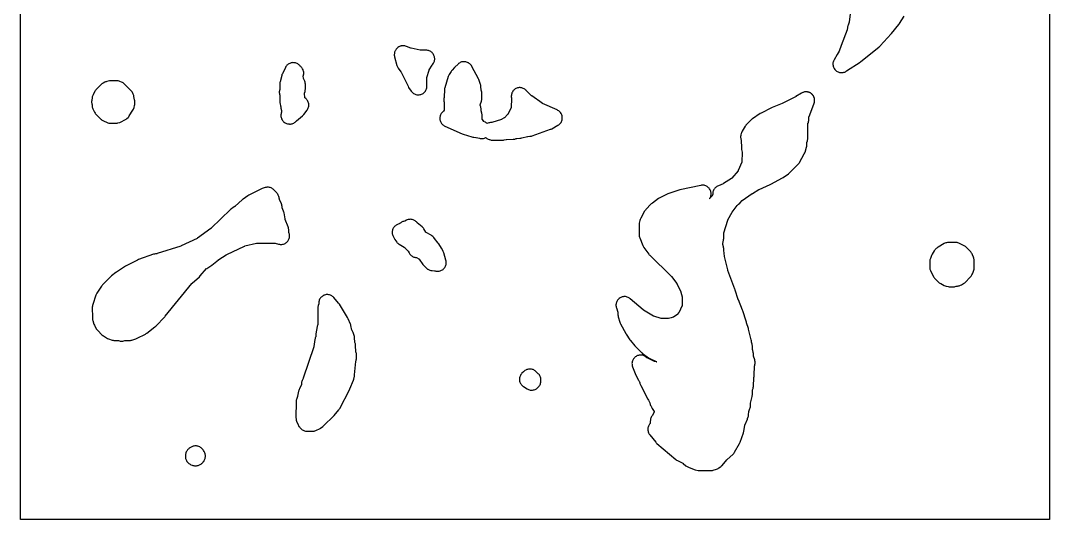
# Model space of a CAD drawing. Header units: millimetres. Extents: x 0 to 300, y 0 to 300.
# Drawn here: x 0 to 300, y 0 to 145.3 of the extents above; entities that cross this region are included whole.
import ezdxf

# ---------------------------------------------------------------- set-up
doc = ezdxf.new("R2010")
doc.units = ezdxf.units.MM
doc.layers.add('CUT', color=7, linetype='CONTINUOUS')

msp = doc.modelspace()

# ---------------------------------------------------------------- linework, layer by layer
at = {"layer": 'CUT'}
for points in [[(299.9605, 299.9971), (299.9634, 299.9386), (299.9634, 0.0614), (299.9605, 0.0029), (299.902, 0), (0.0614, 0), (0.0029, 0.0029), (0, 0.0614), (0, 299.9386), (0.0029, 299.9971), (0.0614, 300), (299.902, 300)], [(108.9709, 135.6443), (108.9574, 135.4118), (108.9656, 135.179), (108.9954, 134.948), (109.0465, 134.7208), (109.7377, 132.2046), (109.8052, 131.9955), (109.8907, 131.7931), (109.9937, 131.599), (110.1134, 131.4147), (110.8876, 130.3297), (110.8906, 130.3253), (110.9313, 130.258), (110.9399, 130.2416), (112.9652, 126.1513), (113.1487, 125.8397), (113.9058, 124.7436), (114.0539, 124.5501), (114.2201, 124.372), (114.4029, 124.2108), (114.6005, 124.0683), (114.811, 123.9456), (115.0325, 123.844), (115.2628, 123.7645), (115.4998, 123.7078), (115.7411, 123.6744), (115.9846, 123.6646), (116.2279, 123.6786), (116.4686, 123.7162), (116.7045, 123.7771), (116.9334, 123.8606), (117.1531, 123.9661), (117.3614, 124.0924), (117.5565, 124.2384), (117.7364, 124.4027), (117.8995, 124.5837), (118.0442, 124.7798), (118.1691, 124.989), (118.2731, 125.2093), (118.3551, 125.4388), (118.4144, 125.6751), (118.4504, 125.9161), (118.4628, 126.1594), (118.4678, 128.6333), (118.4683, 128.6519), (118.4719, 128.69), (118.4791, 128.7277), (118.4839, 128.7456), (119.1053, 130.886), (119.1106, 130.903), (119.1242, 130.9376), (119.1408, 130.971), (119.1497, 130.986), (119.9949, 132.3538), (120.0069, 132.372), (120.0625, 132.4432), (120.0759, 132.4578), (120.2314, 132.6434), (120.3682, 132.8432), (120.4851, 133.0554), (120.5808, 133.2778), (120.6546, 133.5084), (120.7057, 133.7452), (120.7337, 133.9857), (120.7383, 134.2278), (120.7194, 134.4692), (120.6773, 134.7077), (120.6122, 134.941), (120.525, 135.1669), (120.4162, 135.3833), (120.2871, 135.5881), (120.1387, 135.7795), (119.9725, 135.9556), (119.7901, 136.1149), (119.5931, 136.2557), (119.3833, 136.3768), (119.1629, 136.4771), (118.9338, 136.5555), (118.6982, 136.6115), (118.4583, 136.6443), (118.2163, 136.6538), (116.6518, 136.6394), (116.6289, 136.6398), (116.5345, 136.6499), (116.512, 136.6543), (113.8802, 137.2478), (113.8752, 137.249), (113.8025, 137.2712), (113.7856, 137.2774), (112.4821, 137.7927), (112.238, 137.875), (111.9867, 137.9317), (111.7309, 137.9622), (111.4733, 137.9662), (111.2167, 137.9438), (110.9638, 137.895), (110.8929, 137.8775), (110.6663, 137.81), (110.4471, 137.7215), (110.2373, 137.6127), (110.0387, 137.4845), (109.853, 137.3381), (109.6821, 137.1749), (109.5273, 136.9962), (109.3901, 136.8037), (109.2716, 136.5991), (109.2368, 136.5318), (109.1395, 136.3202), (109.0624, 136.1005), (109.006, 135.8745)], [(75.4571, 124.0481), (75.5074, 123.7868), (75.5415, 123.6491), (75.5472, 123.6067), (75.5483, 123.5851), (75.5942, 121.6053), (75.6133, 121.3492), (75.6586, 121.0964), (75.828, 120.3688), (75.8383, 120.313), (75.8383, 120.2777), (75.8531, 120.0091), (75.8966, 119.7437), (76.0473, 119.0578), (76.0483, 119.0526), (76.0552, 119.0023), (76.0564, 118.9762), (76.0561, 118.9526), (76.0428, 118.6083), (76.0356, 118.5352), (76.0199, 118.4635), (75.9876, 118.3489), (75.932, 118.1053), (75.9009, 117.8573), (75.8948, 117.6075), (75.9136, 117.3583), (75.9572, 117.1122), (76.0252, 116.8717), (76.1168, 116.6392), (76.2312, 116.417), (76.3672, 116.2073), (76.5235, 116.0123), (76.6985, 115.8338), (76.8904, 115.6737), (77.0973, 115.5336), (77.3172, 115.4148), (77.5478, 115.3186), (77.7869, 115.2458), (78.0321, 115.1973), (78.2809, 115.1736), (78.3929, 115.1685), (78.6494, 115.17), (78.9044, 115.1979), (79.1552, 115.2517), (79.3992, 115.3309), (79.6337, 115.4348), (79.8564, 115.5621), (80.0649, 115.7115), (80.257, 115.8816), (80.4306, 116.0704), (80.4428, 116.0851), (80.4692, 116.1067), (80.4809, 116.1163), (82.181, 117.5217), (82.3219, 117.6526), (82.3924, 117.718), (82.3925, 117.7181), (82.3926, 117.7182), (82.5801, 117.9379), (83.5252, 119.184), (83.6673, 119.3924), (83.7876, 119.6141), (83.885, 119.8467), (83.9585, 120.088), (84.0073, 120.3355), (84.0309, 120.5866), (84.0291, 120.8389), (84.0018, 121.0896), (83.9495, 121.3364), (83.8725, 121.5766), (83.7717, 121.8078), (83.6482, 122.0277), (83.5031, 122.234), (83.3379, 122.4247), (83.1544, 122.5977), (82.8859, 122.8265), (82.8712, 122.8396), (82.8434, 122.8686), (82.8369, 122.9083), (82.8352, 122.9279), (82.7686, 124.0175), (82.7679, 124.0349), (82.7689, 124.0707), (82.776, 124.1055), (82.7806, 124.1224), (82.9295, 124.6236), (82.9869, 124.8577), (83.0216, 125.0962), (83.0331, 125.3369), (83.0323, 126.8179), (83.0179, 127.0849), (82.975, 127.3487), (82.9042, 127.6065), (82.8063, 127.8553), (82.5351, 128.4491), (82.5282, 128.4651), (82.5161, 128.4992), (82.5071, 128.5343), (82.5039, 128.5509), (82.4138, 129.0922), (82.4065, 129.1555), (82.4411, 129.2672), (82.5033, 129.5116), (82.5406, 129.761), (82.5525, 130.0129), (82.539, 130.2647), (82.5003, 130.5139), (82.4366, 130.7579), (82.3486, 130.9943), (82.2373, 131.2206), (82.1038, 131.4345), (81.9494, 131.6339), (81.7756, 131.8167), (81.5844, 131.9811), (81.5403, 132.0118), (81.4602, 132.0736), (81.3947, 132.149), (81.3681, 132.1828), (81.1986, 132.3595), (81.0127, 132.5188), (80.812, 132.6592), (80.5986, 132.7792), (80.3745, 132.8778), (80.1418, 132.954), (79.9027, 133.0071), (79.6597, 133.0365), (79.4149, 133.042), (79.1707, 133.0235), (78.9295, 132.9813), (78.6936, 132.9156), (78.4653, 132.8272), (78.2467, 132.7169), (78.0399, 132.5857), (77.847, 132.4349), (77.6697, 132.2659), (77.5099, 132.0805), (77.3689, 131.8803), (77.2482, 131.6672), (77.2229, 131.6169), (76.3223, 129.8285), (76.2111, 129.5731), (76.129, 129.3069), (75.6742, 127.4761), (75.624, 127.216), (75.6017, 126.952), (75.5459, 125.1802), (75.5448, 125.1598), (75.5391, 125.118), (75.5088, 124.9928), (75.5114, 124.9922), (75.4756, 124.8433), (75.4411, 124.5794), (75.435, 124.3133)], [(122.5436, 118.0435), (122.4356, 117.8255), (122.3494, 117.5981), (122.2857, 117.3634), (122.2451, 117.1236), (122.228, 116.881), (122.2345, 116.6379), (122.2646, 116.3965), (122.3181, 116.1593), (122.3943, 115.9283), (122.4926, 115.7059), (122.6121, 115.494), (122.7515, 115.2948), (122.9097, 115.1101), (123.0851, 114.9416), (123.276, 114.7909), (123.4807, 114.6595), (123.6971, 114.5487), (128.7122, 112.2805), (129.0265, 112.163), (131.5472, 111.4096), (131.8338, 111.342), (132.1263, 111.3086), (132.6999, 111.2772), (132.7201, 111.2755), (132.8029, 111.2625), (132.8226, 111.2578), (133.7766, 111.0055), (134.0163, 110.9546), (134.2598, 110.9273), (134.5048, 110.924), (134.7489, 110.9448), (134.9898, 110.9893), (135.2253, 111.0572), (135.4529, 111.1478), (135.583, 111.215), (135.7173, 111.1013), (135.922, 110.9602), (136.1397, 110.8401), (136.3683, 110.7423), (136.6055, 110.6677), (136.6111, 110.6662), (136.6319, 110.6589), (136.7471, 110.6147), (136.9626, 110.5429), (137.1836, 110.4911), (137.4085, 110.4595), (137.6353, 110.4484), (140.3014, 110.4397), (140.5275, 110.4492), (140.7517, 110.4791), (140.9723, 110.5292), (141.5324, 110.6831), (141.5376, 110.6845), (141.5873, 110.694), (141.6126, 110.6966), (141.6368, 110.6977), (143.6011, 110.7369), (143.8498, 110.7543), (144.0955, 110.7964), (144.3359, 110.8627), (144.5385, 110.9411), (144.5389, 110.9403), (144.583, 110.9587), (144.6192, 110.9709), (144.657, 110.9762), (144.6755, 110.9775), (145.5745, 111.0177), (145.8416, 111.0441), (146.1043, 111.0989), (147.8106, 111.552), (147.8299, 111.5566), (147.9109, 111.5697), (147.9307, 111.5714), (148.4769, 111.6042), (148.7063, 111.6286), (148.9324, 111.6741), (149.1534, 111.7402), (154.521, 113.6204), (154.7277, 113.7034), (154.9262, 113.8043), (156.6749, 114.7944), (156.8868, 114.9288), (157.0841, 115.0837), (157.2649, 115.2577), (157.4273, 115.4489), (157.5698, 115.6554), (157.6908, 115.8751), (157.7892, 116.1059), (157.864, 116.3454), (157.9144, 116.5912), (157.9399, 116.8408), (157.9403, 117.0917), (157.9155, 117.3413), (157.8658, 117.5872), (157.7918, 117.8269), (157.694, 118.058), (157.5736, 118.2781), (157.4318, 118.4851), (157.2699, 118.6767), (157.0896, 118.8512), (156.8928, 119.0068), (156.6813, 119.1418), (156.4574, 119.255), (152.1359, 121.173), (152.1181, 121.1814), (152.0474, 121.2216), (152.031, 121.2325), (149.0538, 123.3378), (149.0404, 123.3477), (148.9877, 123.3919), (148.9757, 123.4034), (147.4233, 124.9472), (147.3776, 124.995), (147.199, 125.1646), (147.0045, 125.3158), (146.7962, 125.4472), (146.5758, 125.5574), (146.3458, 125.6454), (146.1081, 125.7103), (145.8653, 125.7515), (145.6195, 125.7686), (145.3733, 125.7614), (145.129, 125.7301), (144.8889, 125.6748), (144.6555, 125.5962), (144.4309, 125.495), (144.2173, 125.3722), (144.0169, 125.229), (143.8316, 125.0668), (143.6631, 124.887), (143.5131, 124.6916), (143.3831, 124.4824), (143.2743, 124.2614), (143.1878, 124.0308), (143.1244, 123.7927), (143.0847, 123.5496), (143.0692, 123.3038), (143.0779, 123.0576), (143.1108, 122.8135), (143.1241, 122.7416), (143.1273, 122.7215), (143.1341, 122.6374), (143.1342, 122.617), (143.0766, 119.9852), (143.0758, 119.9668), (143.0714, 119.9291), (143.0569, 119.8942), (143.0486, 119.8777), (142.0736, 118.0392), (142.0639, 118.0221), (142.0414, 117.9882), (142.0157, 117.9568), (142.0021, 117.9425), (141.0597, 117.0001), (141.0557, 116.9963), (141.017, 116.9633), (140.9962, 116.9484), (140.9755, 116.9355), (140.3306, 116.5529), (140.3112, 116.5421), (140.2275, 116.5043), (140.2065, 116.497), (137.4447, 115.6064), (137.425, 115.6006), (137.3835, 115.5919), (137.3414, 115.5875), (137.3209, 115.5869), (137.2334, 115.5868), (136.9851, 115.5741), (136.7393, 115.5369), (136.4984, 115.4754), (136.2648, 115.3903), (136.0678, 115.2954), (135.9383, 115.4053), (135.7368, 115.5449), (135.5227, 115.664), (135.144, 115.851), (135.1273, 115.8598), (135.0944, 115.8801), (135.0686, 115.909), (135.057, 115.9238), (134.628, 116.5053), (134.6168, 116.5213), (134.5963, 116.5558), (134.5907, 116.5954), (134.5895, 116.6149), (134.5365, 117.9244), (134.5172, 118.1491), (134.4777, 118.3712), (134.4184, 118.5888), (134.3397, 118.8002), (134.2982, 118.898), (134.2917, 118.9143), (134.2806, 118.9488), (134.2757, 118.9844), (134.2745, 119.0021), (134.2425, 119.6789), (134.2182, 119.9275), (134.1693, 120.1724), (134.0962, 120.4112), (133.9996, 120.6415), (133.9854, 120.6712), (133.9774, 120.689), (133.9638, 120.7267), (133.9738, 120.7655), (133.9802, 120.784), (134.3627, 121.818), (134.4289, 122.0236), (134.477, 122.2341), (134.5068, 122.448), (134.518, 122.6636), (134.5288, 123.8991), (134.5167, 124.168), (134.4757, 124.4342), (134.4063, 124.6943), (134.2939, 125.0398), (134.2888, 125.0567), (134.2807, 125.0925), (134.2757, 125.1289), (134.2745, 125.1461), (134.235, 125.9847), (134.2139, 126.2112), (134.1724, 126.4349), (134.1107, 126.6539), (133.701, 127.8895), (133.6239, 128.092), (133.5296, 128.2872), (131.5523, 131.9622), (131.4294, 132.1666), (131.2876, 132.3584), (131.1281, 132.5357), (130.9525, 132.6971), (130.7623, 132.841), (130.5592, 132.9661), (130.4721, 133.0143), (130.2539, 133.1213), (130.0264, 133.2066), (129.7917, 133.2694), (129.552, 133.3091), (129.3095, 133.3254), (129.0667, 133.318), (128.8257, 133.2872), (128.5888, 133.233), (128.3583, 133.1562), (128.1364, 133.0573), (127.9251, 132.9373), (127.7264, 132.7974), (127.5423, 132.6389), (126.6105, 131.7543), (126.4931, 131.6351), (125.8012, 130.8841), (125.6497, 130.7031), (125.5158, 130.5087), (124.9479, 129.5937), (124.8415, 129.4044), (124.752, 129.2066), (124.6799, 129.0018), (123.6748, 125.6929), (123.6187, 125.4724), (123.5828, 125.2477), (123.5675, 125.0207), (123.527, 123.1582), (123.5259, 123.1362), (123.5198, 123.091), (123.4861, 122.9561), (123.4869, 122.9559), (123.461, 122.8645), (123.4165, 122.6077), (123.3989, 122.3478), (123.4084, 122.0874), (123.445, 121.8294), (123.5082, 121.5767), (123.5184, 121.5434), (123.524, 121.5235), (123.5321, 121.4817), (123.5359, 121.4393), (123.5362, 121.4187), (123.5047, 119.2729), (123.5039, 119.2534), (123.4994, 119.2135), (123.4797, 119.1784), (123.4689, 119.1621), (123.2688, 118.8766), (123.2578, 118.8616), (123.2325, 118.832), (123.1688, 118.7812), (122.9862, 118.6205), (122.8202, 118.4429), (122.6721, 118.2499)], [(20.8105, 120.9662), (20.8401, 120.8624), (20.8473, 120.8228), (20.8492, 120.8041), (20.8851, 120.3487), (20.9164, 120.1052), (20.9715, 119.866), (21.0497, 119.6334), (21.1503, 119.4095), (21.573, 118.5806), (21.703, 118.3556), (21.8555, 118.1453), (22.0291, 117.9519), (23.3737, 116.6023), (23.5479, 116.4433), (23.7364, 116.3013), (23.9373, 116.1778), (24.1491, 116.0737), (25.2079, 115.614), (25.4417, 115.5261), (25.683, 115.4619), (25.9296, 115.4222), (26.1789, 115.4072), (27.665, 115.3926), (27.9063, 115.4018), (28.1456, 115.4344), (28.3807, 115.4898), (28.8997, 115.6391), (29.1218, 115.7145), (29.3359, 115.8103), (30.4013, 116.3485), (30.6212, 116.474), (30.8273, 116.6211), (31.0175, 116.7882), (31.3265, 117.089), (31.5236, 117.3046), (31.6942, 117.5417), (32.7682, 119.2351), (32.9008, 119.4718), (33.0071, 119.7214), (33.0856, 119.981), (33.2176, 120.5217), (33.2696, 120.8042), (33.2889, 121.0907), (33.2948, 121.7072), (33.2854, 121.9495), (33.2525, 122.1898), (33.0624, 123.2086), (33.0069, 123.4427), (32.9292, 123.6704), (32.83, 123.8896), (32.6165, 124.3064), (32.4873, 124.5296), (32.3358, 124.7382), (32.1636, 124.9301), (30.292, 126.8112), (30.1078, 126.9787), (29.9079, 127.1271), (29.6942, 127.2549), (29.4689, 127.3608), (28.9259, 127.5836), (28.7008, 127.6636), (28.469, 127.7218), (28.2327, 127.7576), (27.9941, 127.7707), (26.4424, 127.7814), (26.1592, 127.7673), (25.8794, 127.7212), (25.1309, 127.5538), (24.9258, 127.4986), (24.726, 127.4263), (24.5331, 127.3372), (24.0779, 127.1031), (23.8593, 126.9762), (23.6545, 126.828), (23.4658, 126.6598), (22.1336, 125.3457), (21.9617, 125.1579), (21.8097, 124.9537), (21.6794, 124.735), (21.1213, 123.6801), (21.0271, 123.4815), (20.9508, 123.2754), (20.8928, 123.0634), (20.8538, 122.8471), (20.7372, 121.9884), (20.7158, 121.7314), (20.7209, 121.4735), (20.7526, 121.2175)], [(174.2032, 59.3148), (174.2638, 59.0513), (174.7268, 57.4411), (174.8177, 57.1804), (174.9367, 56.9313), (176.477, 54.1186), (176.5959, 53.9232), (177.6592, 52.3439), (177.7975, 52.1577), (179.0947, 50.571), (179.2711, 50.377), (180.9609, 48.7035), (181.0967, 48.5786), (181.2412, 48.4641), (183.0908, 47.1071), (183.2639, 46.9909), (183.446, 46.8896), (185.2977, 45.9578), (185.3715, 45.9206), (185.4005, 45.9063), (185.495, 45.8602), (185.4564, 45.867), (184.9429, 45.9838), (184.8696, 46.0028), (184.8457, 46.0098), (184.7032, 46.061), (184.6804, 46.0708), (184.6117, 46.1028), (182.6773, 47.0762), (182.6312, 47.1006), (182.6163, 47.1089), (182.5274, 47.1633), (182.5132, 47.1728), (182.4706, 47.2028), (182.3574, 47.2858), (182.2348, 47.3757), (182.0281, 47.5122), (181.8089, 47.6275), (181.5794, 47.7206), (181.3418, 47.7905), (181.0984, 47.8365), (180.8517, 47.8582), (180.6041, 47.8554), (180.3579, 47.8282), (180.1156, 47.7767), (179.8797, 47.7014), (179.6523, 47.6032), (179.4357, 47.483), (179.2321, 47.342), (179.0435, 47.1815), (178.8717, 47.0031), (178.7184, 46.8086), (178.585, 46.5998), (178.473, 46.3789), (178.3834, 46.1481), (178.3171, 45.9094), (178.2747, 45.6654), (178.2566, 45.4184), (178.2631, 45.1708), (178.2941, 44.9251), (178.3492, 44.6836), (178.428, 44.4488), (179.2057, 42.4619), (179.3077, 42.2353), (179.3306, 42.1906), (180.1571, 40.5735), (180.2706, 40.3515), (180.3093, 40.2758), (180.4025, 40.0936), (180.4912, 39.9199), (180.4936, 39.915), (180.5131, 39.8678), (180.5209, 39.8426), (180.5265, 39.8195), (180.5475, 39.724), (180.5482, 39.7212), (180.5705, 39.62), (180.6307, 39.3962), (180.7114, 39.1789), (180.8119, 38.9701), (182.9253, 35.0525), (183.1054, 34.6924), (183.4165, 33.9645), (183.5946, 33.4441), (183.693, 33.1994), (183.8167, 32.9663), (183.9225, 32.7902), (183.9746, 32.6811), (184.0807, 32.5), (184.1892, 32.346), (184.7151, 31.4702), (184.7245, 31.4537), (184.7415, 31.4174), (184.7306, 31.3789), (184.724, 31.3611), (184.3539, 30.4278), (184.3471, 30.4117), (184.33, 30.3781), (184.2813, 30.3263), (184.1259, 30.1441), (183.9886, 29.9478), (183.8708, 29.7393), (183.7734, 29.5205), (183.6975, 29.2933), (183.6436, 29.06), (183.6123, 28.8225), (183.6058, 28.6388), (183.6024, 28.5847), (183.5485, 27.9739), (183.5466, 27.9565), (183.5398, 27.9197), (183.5381, 27.9175), (183.3894, 27.7408), (183.2541, 27.545), (183.1381, 27.3372), (183.0423, 27.1193), (182.9677, 26.8932), (182.915, 26.6611), (182.8845, 26.4251), (182.8766, 26.1872), (182.8914, 25.9496), (182.9288, 25.7146), (182.9883, 25.4841), (183.0694, 25.2603), (183.1715, 25.0453), (183.2936, 24.841), (183.4345, 24.6492), (185.198, 22.4741), (185.3543, 22.2989), (185.5263, 22.1391), (191.0393, 17.4806), (191.2779, 17.3021), (191.5361, 17.1534), (193.0964, 16.3744), (193.1009, 16.372), (193.1428, 16.3469), (193.1633, 16.3321), (193.1809, 16.3176), (193.9908, 15.6231), (194.1622, 15.4885), (194.3448, 15.3694), (194.537, 15.2666), (194.7375, 15.181), (196.3765, 14.5639), (196.711, 14.4641), (197.5436, 14.2776), (197.8081, 14.2331), (198.0758, 14.2172), (200.8404, 14.2016), (200.989, 14.2052), (201.2808, 14.2209), (201.4991, 14.2423), (201.7146, 14.2827), (201.9258, 14.3419), (202.9389, 14.6744), (203.1603, 14.7589), (203.3727, 14.8639), (203.5741, 14.9886), (204.0451, 15.3118), (204.2165, 15.4406), (204.3762, 15.5836), (204.5232, 15.7398), (205.9108, 17.3481), (205.9677, 17.4096), (206.0289, 17.467), (207.6341, 18.8709), (207.7908, 19.0204), (207.9339, 19.1829), (208.0625, 19.3572), (208.1755, 19.5419), (209.5949, 22.1059), (209.6829, 22.2808), (209.757, 22.462), (210.7456, 25.1792), (210.8141, 25.3984), (210.8622, 25.623), (211.1671, 27.4523), (211.1709, 27.4721), (211.1941, 27.5555), (211.2011, 27.5744), (211.2228, 27.6289), (211.2306, 27.6446), (211.8924, 29.1842), (211.9753, 29.4053), (212.1276, 29.8781), (212.1854, 30.0888), (212.2246, 30.3037), (212.2448, 30.5212), (212.2846, 31.3271), (212.2861, 31.3472), (212.2928, 31.3898), (212.304, 31.4314), (212.3108, 31.4503), (212.6312, 32.2789), (212.7151, 32.5363), (212.7706, 32.8012), (212.7971, 33.0707), (212.8276, 33.7618), (212.8287, 33.779), (212.8387, 33.8521), (212.8421, 33.8689), (213.2847, 35.7996), (213.328, 36.0431), (213.3287, 36.052), (213.3316, 36.0683), (213.3505, 36.3116), (213.3901, 37.6744), (213.3901, 37.6762), (213.398, 37.7108), (213.4034, 37.7286), (213.4637, 37.9094), (213.4686, 37.9219), (213.5535, 38.1772), (213.6104, 38.4401), (213.6388, 38.7076), (213.7748, 41.3291), (213.7825, 41.3525), (213.849, 41.5955), (213.8908, 41.844), (213.9072, 42.0954), (213.9443, 44.5511), (213.945, 44.568), (213.9476, 44.5931), (213.9479, 44.5954), (213.9561, 44.6307), (213.9609, 44.6462), (214.0448, 44.9015), (214.1132, 45.153), (214.1551, 45.4103), (214.1699, 45.6706), (214.1576, 45.931), (214.1182, 46.1886), (214.0522, 46.4408), (213.7029, 47.5379), (213.7018, 47.5418), (213.6997, 47.5503), (213.69, 47.5921), (213.6864, 47.6179), (213.6846, 47.6414), (213.6453, 48.3621), (213.6224, 48.5899), (213.5788, 48.8147), (213.5148, 49.0345), (213.4711, 49.1455), (213.4523, 49.2853), (213.4401, 49.3759), (213.397, 49.696), (213.3754, 49.8566), (213.3499, 50.5291), (213.3294, 50.7683), (213.286, 51.0044), (213.1328, 51.6586), (213.0814, 52.0409), (213.0294, 52.3124), (212.2647, 55.3782), (212.2557, 55.4066), (212.2468, 55.4444), (212.1966, 55.6273), (211.6914, 57.2275), (211.652, 57.4846), (211.5781, 57.7571), (210.5745, 60.7701), (210.5101, 60.9421), (210.5025, 60.9603), (209.2646, 63.9293), (209.2438, 63.9828), (209.2256, 64.0372), (208.3827, 66.7718), (208.351, 66.8746), (208.2694, 67.1002), (207.3308, 69.3515), (206.2026, 72.5458), (206.1827, 72.6073), (206.1662, 72.6698), (205.2403, 76.6005), (205.1133, 77.5082), (205.1025, 77.5855), (205.0925, 77.6565), (205.0139, 78.2184), (204.9914, 78.8979), (204.9689, 79.1596), (204.9191, 79.4174), (204.752, 80.0904), (204.7517, 80.0926), (204.7509, 80.0988), (204.7462, 80.1319), (204.72, 80.3196), (204.9337, 81.3051), (204.9729, 81.5394), (204.9898, 81.7763), (204.9904, 81.8016), (204.9907, 81.8063), (205.0288, 83.3692), (205.0299, 83.3894), (205.0361, 83.4369), (205.0393, 83.4523), (205.0438, 83.4682), (206.1574, 87.1462), (206.164, 87.166), (206.1993, 87.2484), (206.209, 87.2669), (207.4834, 89.5205), (208.6389, 91.0393), (208.968, 91.4413), (209.227, 91.7025), (209.305, 91.7811), (209.3191, 91.7954), (209.6726, 92.1517), (210.3896, 92.8432), (213.2553, 94.8938), (213.3055, 94.9279), (213.3574, 94.9593), (215.2698, 96.0534), (215.322, 96.0816), (215.3755, 96.1071), (218.529, 97.5173), (218.7001, 97.6019), (222.1373, 99.4659), (222.3719, 99.6103), (223.846, 100.6344), (223.8462, 100.6345), (224.0251, 100.7712), (224.191, 100.9233), (226.6868, 103.4287), (226.8397, 103.5968), (226.8421, 103.5999), (226.8453, 103.6034), (226.9824, 103.785), (227.1024, 103.9784), (228.5022, 106.4799), (228.6281, 106.7389), (228.7234, 107.0106), (228.7235, 107.0112), (229.1424, 108.4699), (229.2069, 108.7571), (229.2372, 109.0499), (229.2726, 109.8556), (229.2738, 109.8724), (229.2786, 109.9085), (229.2867, 109.9441), (229.2914, 109.9598), (229.3915, 110.2698), (229.4567, 110.5129), (229.4971, 110.7612), (229.5124, 111.0123), (229.5568, 115.2998), (229.5575, 115.3198), (229.5625, 115.3624), (229.572, 115.4043), (229.5779, 115.4234), (229.6808, 115.7249), (229.7429, 115.9373), (229.786, 116.1544), (229.8097, 116.3744), (229.8654, 117.2561), (229.8671, 117.2751), (229.8737, 117.3154), (229.8844, 117.3548), (229.8908, 117.3727), (231.2539, 120.9328), (231.2866, 121.0119), (231.3414, 121.134), (231.3431, 121.139), (231.3443, 121.1416), (231.36, 121.1889), (231.4184, 121.3621), (231.421, 121.373), (231.423, 121.379), (231.4364, 121.4393), (231.4732, 121.5967), (231.4754, 121.6137), (231.4775, 121.623), (231.4852, 121.687), (231.5051, 121.8354), (231.5059, 121.8586), (231.5074, 121.8713), (231.5087, 121.9353), (231.5139, 122.076), (231.5121, 122.1054), (231.5124, 122.1213), (231.5074, 122.1834), (231.4995, 122.3164), (231.4939, 122.3516), (231.4924, 122.3705), (231.4817, 122.4294), (231.462, 122.5543), (231.4515, 122.595), (231.4476, 122.6165), (231.4318, 122.6714), (231.4018, 122.7875), (231.3852, 122.833), (231.3784, 122.8568), (231.3583, 122.907), (231.3195, 123.0138), (231.2958, 123.0634), (231.2855, 123.089), (231.262, 123.1342), (231.2157, 123.2311), (231.184, 123.2839), (231.17, 123.3107), (231.1438, 123.3506), (231.0916, 123.4375), (231.0508, 123.4924), (231.0329, 123.5198), (231.0049, 123.5543), (230.9481, 123.6309), (230.8977, 123.6867), (230.8755, 123.7142), (230.8466, 123.7434), (230.7867, 123.8096), (230.726, 123.8651), (230.6995, 123.8918), (230.6704, 123.9159), (230.6089, 123.972), (230.5374, 124.0257), (230.5067, 124.051), (230.478, 124.0702), (230.4163, 124.1166), (230.3336, 124.1669), (230.299, 124.1901), (230.2714, 124.2048), (230.2106, 124.2419), (230.1167, 124.2873), (230.0783, 124.3078), (230.0525, 124.3184), (229.9939, 124.3468), (229.8885, 124.3858), (229.847, 124.4029), (229.8235, 124.4099), (229.768, 124.4304), (229.6513, 124.4612), (229.6074, 124.4743), (229.5866, 124.4783), (229.5352, 124.4919), (229.4072, 124.5128), (229.3619, 124.5215), (229.344, 124.5231), (229.2975, 124.5307), (229.1582, 124.5398), (229.1128, 124.5439), (229.0982, 124.5438), (229.0572, 124.5465), (228.9062, 124.5418), (228.8628, 124.5413), (228.8516, 124.5401), (228.8165, 124.539), (228.653, 124.5181), (228.6143, 124.5138), (228.6065, 124.5121), (228.5776, 124.5084), (228.3991, 124.4678), (228.3697, 124.4616), (228.3654, 124.4602), (228.3428, 124.455), (228.1425, 124.3887), (228.1316, 124.3852), (228.1305, 124.3847), (228.1142, 124.3793), (227.894, 124.2819), (227.6841, 124.1637), (226.0693, 123.1492), (226.0201, 123.12), (225.9689, 123.0928), (222.0739, 121.1447), (219.1562, 119.982), (218.9615, 119.8946), (215.9167, 118.3687), (215.6363, 118.2046), (215.6304, 118.2006), (215.604, 118.1851), (213.3992, 116.6919), (213.3775, 116.6757), (213.2121, 116.5524), (213.0407, 116.3981), (211.6761, 115.0503), (211.5366, 114.9007), (211.5119, 114.8695), (211.4764, 114.8312), (211.3484, 114.6676), (211.2344, 114.4939), (210.3839, 113.0731), (210.2672, 112.8541), (210.1727, 112.6246), (210.1015, 112.3868), (210.0994, 112.3785), (210.0124, 112.0251), (209.9652, 111.782), (209.9422, 111.5354), (209.9438, 111.2878), (209.9698, 111.0416), (210.0201, 110.7991), (210.0934, 110.5168), (210.0984, 110.4952), (210.1113, 110.4009), (210.1124, 110.3788), (210.1534, 108.2872), (210.1707, 108.0383), (210.2128, 107.7923), (210.3965, 106.968), (210.3976, 106.9628), (210.4045, 106.9134), (210.4059, 106.8876), (210.4057, 106.8643), (210.3184, 104.1335), (210.3174, 104.1156), (210.3126, 104.0775), (210.3006, 104.041), (210.2938, 104.0244), (209.253, 101.6468), (209.2452, 101.6302), (209.2261, 101.5959), (209.2036, 101.5636), (209.1921, 101.5494), (207.3489, 99.3779), (207.3366, 99.3641), (207.3081, 99.3365), (207.277, 99.3119), (207.2617, 99.3014), (204.9279, 97.7959), (204.9233, 97.793), (204.8511, 97.7543), (204.8341, 97.7465), (203.5154, 97.1838), (203.4347, 97.154), (203.2114, 97.0591), (202.9984, 96.943), (202.7977, 96.8068), (202.6111, 96.6518), (202.4404, 96.4795), (202.2872, 96.2914), (202.153, 96.0894), (202.0389, 95.8753), (201.9462, 95.6511), (201.8756, 95.419), (201.8279, 95.1812), (201.8034, 94.9399), (201.8029, 94.8133), (201.7995, 94.7502), (201.7887, 94.6765), (201.7625, 94.5724), (201.7254, 94.4687), (201.6784, 94.369), (201.6221, 94.2742), (201.5539, 94.1812), (201.5414, 94.1658), (201.5023, 94.1199), (200.8954, 93.4411), (200.8717, 93.4171), (200.922, 93.4973), (200.9207, 93.4981), (201.0048, 93.6326), (201.1153, 93.8562), (201.203, 94.0896), (201.2669, 94.3306), (201.3066, 94.5768), (201.3215, 94.8257), (201.3116, 95.0749), (201.2769, 95.3219), (201.2178, 95.5641), (201.1348, 95.7993), (201.0288, 96.025), (200.9008, 96.239), (200.7522, 96.4393), (200.5843, 96.6237), (200.3989, 96.7905), (200.1979, 96.938), (199.9831, 97.0647), (199.7568, 97.1694), (199.5211, 97.251), (199.2785, 97.3087), (199.0314, 97.342), (198.7822, 97.3505), (198.5333, 97.3341), (198.2874, 97.2931), (192.2159, 95.9648), (191.9578, 95.8937), (188.6697, 94.7949), (188.3383, 94.657), (186.3618, 93.6625), (186.1903, 93.5676), (186.0268, 93.4595), (184.2161, 92.1585), (184.0431, 92.0223), (183.8827, 91.8713), (182.3316, 90.2765), (182.1886, 90.1162), (182.0598, 89.9443), (181.9463, 89.7619), (180.8228, 87.7704), (180.7135, 87.5524), (180.6259, 87.3248), (180.5609, 87.0897), (180.3913, 86.3341), (180.3454, 86.0584), (180.3306, 85.7793), (180.3388, 82.9291), (180.35, 82.6991), (180.3824, 82.4711), (180.4356, 82.2471), (180.5093, 82.0289), (181.383, 79.7858), (181.4734, 79.5812), (181.5817, 79.3856), (181.7071, 79.2004), (183.1775, 77.2251), (183.3038, 77.0689), (183.4424, 76.9233), (189.714, 70.8407), (189.726, 70.8286), (189.7722, 70.7753), (189.7826, 70.7617), (191.3083, 68.6657), (191.3114, 68.6613), (191.3535, 68.5929), (191.3624, 68.5762), (192.4883, 66.3366), (192.4982, 66.3153), (192.5314, 66.2234), (192.5374, 66.2006), (192.854, 64.8369), (192.8586, 64.8139), (192.8693, 64.7174), (192.8698, 64.6939), (192.8488, 62.2107), (192.8481, 62.189), (192.8428, 62.1445), (192.8279, 62.1022), (192.819, 62.0824), (191.9775, 60.3361), (191.9696, 60.3208), (191.9514, 60.29), (191.9304, 60.2609), (191.9198, 60.2479), (191.4237, 59.6707), (191.412, 59.6576), (191.3858, 59.6321), (191.3574, 59.609), (191.3434, 59.5991), (190.3279, 58.9125), (190.3128, 58.9028), (190.2803, 58.8849), (190.2456, 58.8733), (190.228, 58.8687), (189.6676, 58.736), (189.6349, 58.7291), (188.8713, 58.5476), (188.8494, 58.5431), (188.7522, 58.532), (188.7286, 58.5315), (186.8492, 58.5424), (186.8314, 58.5429), (186.7946, 58.5465), (186.7581, 58.5533), (186.7413, 58.5577), (184.5876, 59.1668), (184.5706, 59.172), (184.5362, 59.1852), (184.5029, 59.2015), (184.4879, 59.2101), (181.5848, 60.969), (181.5802, 60.972), (181.5137, 61.0198), (181.4988, 61.032), (177.715, 64.2927), (177.5233, 64.4423), (177.318, 64.5726), (177.101, 64.6823), (176.8744, 64.7704), (176.6402, 64.836), (176.4008, 64.8786), (176.1584, 64.8978), (175.9153, 64.8933), (175.6738, 64.8652), (175.4361, 64.8138), (175.2046, 64.7395), (174.9814, 64.6431), (174.7686, 64.5255), (174.5682, 64.3877), (174.3821, 64.2312), (174.2122, 64.0573), (174.0599, 63.8677), (173.9268, 63.6642), (173.8141, 63.4487), (173.7228, 63.2233), (173.6539, 62.9902), (173.608, 62.7514), (173.5854, 62.5093), (173.5865, 62.2661), (173.5866, 62.2651), (173.6068, 62.0539), (173.645, 61.845), (173.7007, 61.6402), (174.1028, 60.3758), (174.1095, 60.3525), (174.128, 60.2539), (174.1303, 60.2297), (174.1715, 59.5833)], [(20.9248, 58.6764), (20.9392, 58.4139), (20.981, 58.1544), (21.0499, 57.9007), (21.3973, 56.8444), (21.5065, 56.5687), (21.6475, 56.308), (22.1809, 55.4478), (22.3438, 55.2156), (22.5319, 55.0034), (23.7277, 53.7995), (23.9403, 53.6086), (24.1732, 53.4433), (25.086, 52.8709), (25.348, 52.7276), (25.6251, 52.6167), (26.7366, 52.2469), (26.9643, 52.183), (27.197, 52.1409), (27.4326, 52.1209), (28.4271, 52.0838), (28.448, 52.0825), (28.5372, 52.0691), (28.5577, 52.0643), (28.8238, 51.9937), (29.0755, 51.9406), (29.3314, 51.9137), (29.5886, 51.9132), (29.8445, 51.9391), (30.0964, 51.9912), (30.3735, 52.0636), (30.3941, 52.0684), (30.484, 52.0814), (30.5052, 52.0826), (31.7651, 52.1226), (32.0035, 52.1416), (32.2389, 52.1833), (32.4693, 52.2473), (33.644, 52.6349), (33.9804, 52.7738), (36.3979, 53.985), (36.6181, 54.1097), (36.8247, 54.256), (39.1857, 56.1152), (39.4199, 56.3247), (42.0337, 58.9776), (42.1979, 59.1617), (49.9398, 68.7494), (49.9432, 68.7535), (49.9997, 68.813), (50.0135, 68.8257), (52.1464, 70.7033), (52.3623, 70.918), (54.2491, 73.0386), (54.2608, 73.0512), (54.288, 73.0766), (54.3175, 73.0995), (54.3313, 73.1089), (55.4935, 73.8528), (55.7261, 74.0212), (57.6953, 75.6276), (57.7535, 75.6723), (57.8144, 75.7132), (59.9661, 77.0667), (60.027, 77.1025), (60.0898, 77.1347), (65.28, 79.5995), (65.2974, 79.6072), (65.3744, 79.6347), (65.3928, 79.6397), (68.7519, 80.4698), (68.774, 80.4746), (68.8706, 80.4865), (68.8932, 80.4872), (74.1022, 80.5014), (74.1206, 80.501), (74.1597, 80.4973), (74.1983, 80.4898), (74.216, 80.4851), (75.2283, 80.1846), (75.4666, 80.1264), (75.7094, 80.0919), (75.9544, 80.0813), (76.1993, 80.0947), (76.4416, 80.1321), (76.6792, 80.1931), (76.9096, 80.277), (77.1307, 80.3831), (77.3403, 80.5104), (77.5365, 80.6576), (77.7173, 80.8233), (77.8809, 81.0059), (78.026, 81.2037), (78.1509, 81.4147), (78.2545, 81.637), (78.3359, 81.8683), (78.3942, 82.1065), (78.4289, 82.3493), (78.4397, 82.5943), (78.4264, 82.8392), (78.3891, 83.0816), (78.3283, 83.3191), (78.2445, 83.5496), (78.2202, 83.6075), (78.2095, 83.6394), (78.2043, 83.6761), (78.2031, 83.6937), (78.1697, 84.4006), (78.1416, 84.6743), (78.0836, 84.9432), (77.9964, 85.2041), (77.1329, 87.3817), (77.126, 87.4006), (77.1027, 87.4843), (77.0989, 87.5042), (76.8071, 89.2697), (76.7513, 89.5242), (76.6693, 89.7714), (76.2925, 90.7363), (76.2867, 90.752), (76.2766, 90.7867), (76.2696, 90.8224), (76.2676, 90.8385), (76.2346, 91.1498), (76.1954, 91.399), (76.1312, 91.643), (76.0429, 91.8792), (75.4798, 93.1804), (75.473, 93.1971), (75.4611, 93.2338), (75.4528, 93.2716), (75.4501, 93.2894), (75.4145, 93.5793), (75.3763, 93.8044), (75.3178, 94.025), (75.2394, 94.2394), (75.1418, 94.4457), (74.9808, 94.7494), (74.8547, 94.9612), (74.7084, 95.1595), (74.5433, 95.3425), (73.8754, 96.0129), (73.6906, 96.1808), (73.4899, 96.3294), (73.2754, 96.4573), (73.0492, 96.5631), (72.8136, 96.6458), (72.5708, 96.7046), (72.3235, 96.7389), (72.0739, 96.7483), (71.8247, 96.7328), (71.5782, 96.6926), (71.337, 96.6279), (70.4448, 96.3402), (70.2639, 96.2741), (70.0887, 96.1942), (66.5184, 94.3985), (66.2371, 94.2332), (64.8619, 93.2991), (64.7088, 93.1865), (64.5648, 93.0625), (62.5915, 91.2289), (62.5781, 91.217), (62.5171, 91.1702), (62.5021, 91.1603), (61.665, 90.6359), (61.4487, 90.4839), (61.2497, 90.3099), (55.6071, 84.8249), (55.5427, 84.7667), (55.4742, 84.7133), (51.5816, 81.8996), (51.567, 81.8895), (51.5017, 81.851), (51.4858, 81.8431), (46.8605, 79.6698), (46.7895, 79.6392), (46.7166, 79.6132), (39.8348, 77.41), (39.8163, 77.4046), (39.735, 77.3875), (39.7159, 77.3849), (39.3259, 77.3436), (39.0371, 77.2958), (38.756, 77.2145), (34.4066, 75.6765), (34.1202, 75.5547), (30.5565, 73.7693), (30.2861, 73.6119), (27.9672, 72.0605), (27.797, 71.9359), (26.5381, 70.9301), (26.3311, 70.745), (23.9305, 68.3454), (23.77, 68.1689), (23.627, 67.9779), (22.2438, 65.9328), (22.1237, 65.7362), (22.0221, 65.5294), (21.94, 65.314), (21.0434, 62.5909), (20.9737, 62.3335), (20.9317, 62.0701), (20.918, 61.8037)], [(109.2674, 85.5585), (109.0867, 85.3979), (108.9223, 85.2207), (108.7759, 85.0285), (108.6487, 84.823), (108.5419, 84.6062), (108.4566, 84.3801), (108.3934, 84.1468), (108.3532, 83.9085), (108.3361, 83.6674), (108.3423, 83.4258), (108.3719, 83.186), (108.4245, 82.9501), (108.4996, 82.7204), (108.5965, 82.499), (108.8826, 81.9232), (108.9926, 81.7249), (109.1201, 81.5374), (109.6743, 80.797), (109.8342, 80.6043), (110.0126, 80.4286), (110.2076, 80.2716), (110.4174, 80.1349), (111.8444, 79.3037), (111.859, 79.2948), (111.889, 79.2734), (111.9171, 79.2493), (111.929, 79.2376), (112.9029, 78.2355), (112.915, 78.2225), (112.9388, 78.1929), (112.9597, 78.1612), (112.9684, 78.1458), (113.2473, 77.6229), (113.3715, 77.415), (113.5153, 77.22), (113.6772, 77.0399), (113.8559, 76.8763), (114.0495, 76.7308), (114.2563, 76.6047), (114.4743, 76.4991), (114.7016, 76.4152), (114.9359, 76.3537), (115.175, 76.3151), (115.2995, 76.3012), (115.3179, 76.2987), (115.3566, 76.2904), (115.393, 76.2747), (115.4095, 76.2662), (116.0738, 75.8991), (116.0915, 75.8887), (116.1273, 75.8634), (116.1568, 75.8311), (116.1693, 75.8149), (117.3275, 74.2271), (117.4566, 74.0647), (117.5988, 73.9136), (118.31, 73.2177), (118.486, 73.061), (118.676, 72.9215), (118.7511, 72.8717), (118.9466, 72.7544), (119.152, 72.6554), (119.3655, 72.5756), (119.5854, 72.5155), (119.8098, 72.4757), (120.037, 72.4565), (120.697, 72.431), (120.7144, 72.4299), (120.7516, 72.425), (120.7884, 72.4166), (120.8046, 72.4117), (120.8316, 72.4029), (121.07, 72.3378), (121.3135, 72.2966), (121.56, 72.2796), (121.8069, 72.287), (122.0519, 72.3187), (122.2926, 72.3745), (122.5266, 72.4537), (122.7516, 72.5557), (122.9655, 72.6793), (123.1661, 72.8235), (123.3515, 72.9868), (123.5199, 73.1675), (123.6696, 73.364), (123.7992, 73.5744), (123.9074, 73.7964), (123.9932, 74.0281), (124.0556, 74.2671), (124.0942, 74.5111), (124.1085, 74.7578), (124.0984, 75.0046), (124.064, 75.2492), (124.0056, 75.4893), (123.3657, 77.6491), (123.2943, 77.8562), (123.205, 78.0563), (122.7987, 78.8695), (122.6979, 79.0518), (121.9754, 80.2389), (121.7918, 80.5012), (120.7101, 81.8529), (120.4666, 82.1161), (120.161, 82.4021), (119.9259, 82.5966), (119.6688, 82.7611), (118.266, 83.5422), (118.2495, 83.552), (118.216, 83.5754), (118.1911, 83.6079), (118.1806, 83.6239), (117.5775, 84.6022), (117.4339, 84.8106), (117.2699, 85.0035), (117.0874, 85.1788), (115.6665, 86.411), (115.6533, 86.423), (115.627, 86.4506), (115.6203, 86.459), (115.4589, 86.6442), (115.2802, 86.8127), (115.0857, 86.9628), (114.8775, 87.093), (114.6575, 87.2023), (114.4279, 87.2894), (114.1908, 87.3535), (113.9485, 87.3941), (113.7035, 87.4107), (113.458, 87.4032), (113.2144, 87.3716), (112.9751, 87.3163), (112.7423, 87.2377), (112.5184, 87.1367), (112.5149, 87.1349), (112.0265, 86.8973), (112.0074, 86.8886), (111.9649, 86.8735), (111.9209, 86.8633), (111.9137, 86.8622), (111.68, 86.8164), (111.4518, 86.7486), (111.231, 86.6594), (111.0197, 86.5496), (110.8198, 86.4202), (110.6332, 86.2724), (110.4983, 86.1547), (110.4837, 86.1426), (110.4506, 86.1191), (110.4134, 86.1028), (110.3955, 86.0964), (110.0895, 85.997), (110.0898, 85.9962), (109.8899, 85.9257), (109.6709, 85.8235), (109.4627, 85.7008)], [(265.2571, 72.4664), (265.3514, 72.255), (266.0271, 70.9105), (266.1606, 70.6771), (266.3184, 70.4595), (266.4986, 70.26), (267.6366, 69.129), (267.8304, 68.9554), (268.0412, 68.803), (268.2667, 68.6733), (269.2784, 68.1593), (269.5407, 68.0445), (269.8143, 67.9604), (270.4389, 67.807), (270.7303, 67.7535), (271.0259, 67.7349), (271.8112, 67.7319), (272.0536, 67.7428), (272.2938, 67.7771), (272.5296, 67.8346), (272.7587, 67.9147), (272.8256, 67.9417), (272.8451, 67.949), (272.8881, 67.9611), (272.9322, 67.9684), (272.9529, 67.9701), (273.1599, 67.9811), (273.3962, 68.005), (273.6291, 68.0511), (273.8566, 68.1192), (274.0767, 68.2086), (274.2872, 68.3184), (274.9372, 68.6978), (275.119, 68.8147), (275.29, 68.9469), (275.449, 69.0933), (276.7734, 70.424), (276.9467, 70.6173), (277.0991, 70.8276), (277.3367, 71.194), (277.5068, 71.5018), (277.7656, 72.0597), (277.8669, 72.3136), (277.9399, 72.5771), (277.9837, 72.847), (277.9978, 73.12), (277.9902, 75.432), (277.9785, 75.6657), (277.945, 75.8974), (277.8899, 76.1248), (277.8139, 76.3461), (277.5277, 77.0671), (277.4108, 77.3198), (277.2665, 77.5578), (277.0033, 77.942), (276.8621, 78.1287), (276.704, 78.3013), (275.7369, 79.2635), (275.5358, 79.443), (275.3166, 79.5999), (275.0818, 79.7322), (273.7347, 80.3983), (273.5236, 80.4908), (273.3049, 80.5635), (273.0804, 80.6157), (272.852, 80.6471), (272.6217, 80.6572), (270.4925, 80.6531), (270.236, 80.6394), (269.9823, 80.5995), (269.734, 80.5337), (269.4937, 80.4428), (269.2641, 80.3277), (267.4869, 79.3198), (267.2851, 79.1923), (267.0964, 79.0461), (266.9225, 78.8825), (266.6917, 78.6437), (266.5088, 78.432), (266.3508, 78.2011), (265.7627, 77.2298), (265.6594, 77.0413), (265.5727, 76.8446), (265.2517, 76.023), (265.1768, 75.8009), (265.1229, 75.5728), (265.0907, 75.3407), (265.0804, 75.1065), (265.0851, 73.3709), (265.0965, 73.1397), (265.1291, 72.9106), (265.1829, 72.6855)], [(80.48, 28.6251), (80.9332, 27.5262), (81.0337, 27.3118), (81.1541, 27.1079), (81.2932, 26.9163), (81.4498, 26.7387), (81.7446, 26.4348), (81.9288, 26.2632), (82.1292, 26.1109), (82.344, 25.9796), (82.5709, 25.8705), (82.8077, 25.7848), (83.0518, 25.7234), (83.3009, 25.6868), (83.5524, 25.6755), (85.1413, 25.6839), (85.37, 25.6956), (85.5967, 25.7282), (85.8194, 25.7814), (86.0364, 25.8547), (86.2457, 25.9476), (87.1378, 26.3935), (87.317, 26.4924), (87.4874, 26.6056), (88.171, 27.1012), (88.322, 27.2197), (88.4634, 27.3495), (91.225, 30.0862), (91.3822, 30.2571), (92.7428, 31.8822), (92.902, 32.0943), (93.0379, 32.3221), (95.9079, 37.7714), (96.0168, 38.007), (97.0312, 40.5401), (97.1376, 40.8706), (97.3374, 41.6805), (97.3781, 41.88), (97.4024, 42.0823), (97.7133, 46.0141), (97.715, 46.0307), (97.7211, 46.0664), (97.7303, 46.1015), (97.7355, 46.1169), (97.8087, 46.3202), (97.873, 46.5263), (97.9192, 46.7371), (97.9472, 46.9511), (97.9565, 47.1667), (97.9566, 47.7362), (97.9414, 48.0126), (97.8956, 48.2857), (97.82, 48.552), (97.7352, 48.7976), (97.7293, 48.8164), (97.7198, 48.8574), (97.7146, 48.8992), (97.7137, 48.9189), (97.6815, 50.555), (97.6614, 50.8258), (97.6121, 51.0929), (97.5341, 51.353), (97.4541, 51.575), (97.448, 51.5935), (97.438, 51.634), (97.4322, 51.6753), (97.431, 51.6947), (97.3915, 52.7786), (97.3688, 53.0358), (97.3197, 53.2893), (97.1694, 53.8958), (97.0831, 54.1735), (96.9652, 54.4393), (96.6436, 55.0635), (96.6412, 55.0683), (96.6218, 55.1149), (96.6139, 55.1397), (96.6082, 55.1625), (96.3169, 56.4533), (96.2566, 56.6731), (96.1766, 56.8866), (95.5055, 58.4546), (95.346, 58.7653), (92.991, 62.6571), (92.8703, 62.8383), (92.7342, 63.0083), (91.3161, 64.6303), (91.1463, 64.8064), (90.9601, 64.965), (90.7593, 65.1046), (90.5458, 65.224), (90.3216, 65.3219), (90.089, 65.3975), (89.8501, 65.4499), (89.6072, 65.4788), (89.3626, 65.4838), (89.1187, 65.4649), (88.8779, 65.4222), (88.6424, 65.3562), (88.4144, 65.2675), (88.1962, 65.1569), (87.9899, 65.0255), (87.7974, 64.8746), (87.6205, 64.7057), (87.461, 64.5202), (87.3204, 64.3201), (87.2001, 64.1071), (87.1011, 63.8834), (87.0244, 63.6512), (86.9708, 63.4125), (86.9408, 63.1697), (86.9347, 62.9252), (86.9356, 62.8882), (86.9285, 62.8483), (86.9237, 62.8301), (86.7762, 62.3128), (86.7247, 62.0958), (86.6927, 61.8751), (86.6805, 61.6524), (86.631, 56.7528), (86.6303, 56.7334), (86.6209, 56.6505), (86.6173, 56.6314), (86.1711, 54.592), (86.1345, 54.3824), (86.1158, 54.1703), (86.0754, 53.2739), (86.0741, 53.2555), (86.0685, 53.2165), (86.0554, 53.1793), (86.048, 53.1624), (86.0026, 53.0651), (85.9117, 52.8429), (85.8425, 52.6129), (85.7957, 52.3773), (85.4973, 50.3768), (85.4963, 50.3713), (85.4771, 50.2896), (85.4715, 50.2713), (82.4368, 41.171), (82.4352, 41.1663), (82.406, 41.0965), (82.3984, 41.081), (82.1847, 40.6688), (82.0823, 40.4451), (82.0025, 40.2125), (81.9458, 39.9731), (81.913, 39.7293), (81.871, 39.2341), (81.869, 39.2159), (81.8619, 39.1774), (81.8476, 39.141), (81.8396, 39.1245), (81.2785, 38.0283), (81.1806, 37.8123), (81.1035, 37.588), (81.0481, 37.3575), (80.7757, 35.9289), (80.7722, 35.9125), (80.7525, 35.8433), (80.7469, 35.8275), (80.4997, 35.1812), (80.4295, 34.9701), (80.3784, 34.7535), (80.3468, 34.5334), (80.3348, 34.3112), (80.2913, 29.6013), (80.3015, 29.3514), (80.3366, 29.1037), (80.3963, 28.8608)], [(145.6291, 41.729), (145.5479, 41.4929), (145.4907, 41.2498), (145.458, 41.0023), (145.4502, 40.7527), (145.4673, 40.5036), (145.5092, 40.2574), (145.5754, 40.0166), (145.6653, 39.7837), (145.778, 39.5608), (145.9124, 39.3504), (146.0671, 39.1544), (146.2406, 38.9748), (146.4311, 38.8134), (146.6368, 38.6718), (147.6903, 38.0216), (147.8994, 37.906), (148.1185, 37.8109), (148.3458, 37.7371), (148.579, 37.6853), (148.8161, 37.6561), (149.0549, 37.6496), (149.2932, 37.6659), (149.5289, 37.705), (149.7598, 37.7663), (149.9838, 37.8494), (150.1988, 37.9535), (150.4029, 38.0776), (150.5942, 38.2207), (150.7711, 38.3813), (150.9981, 38.6084), (151.1669, 38.795), (151.316, 38.9977), (151.444, 39.2144), (151.5496, 39.4428), (151.6317, 39.6807), (151.6894, 39.9256), (151.7222, 40.1751), (151.7298, 40.4267), (151.7248, 40.6762), (151.7077, 40.922), (151.6664, 41.1649), (151.6015, 41.4025), (151.5135, 41.6326), (151.4033, 41.8529), (151.2719, 42.0614), (151.1207, 42.2558), (150.951, 42.4345), (150.2376, 43.1152), (150.0588, 43.2702), (149.8662, 43.4077), (149.6614, 43.5264), (149.4464, 43.6251), (149.2229, 43.7031), (148.9931, 43.7596), (148.759, 43.7941), (148.5227, 43.8063), (148.2862, 43.7962), (148.0518, 43.7637), (147.8215, 43.7092), (147.5974, 43.6331), (147.3815, 43.5362), (147.2617, 43.4755), (147.0301, 43.3421), (146.814, 43.1847), (146.616, 43.0052), (146.1738, 42.5588), (146.0071, 42.3729), (145.8598, 42.1712), (145.7334, 41.9559)], [(48.8249, 16.5051), (49.0154, 16.331), (49.2228, 16.1775), (49.445, 16.0462), (49.6794, 15.9385), (50.0211, 15.8025), (50.2408, 15.7266), (50.4666, 15.6715), (50.6966, 15.6376), (50.9287, 15.6252), (51.0469, 15.6244), (51.2814, 15.6338), (51.5139, 15.6651), (51.7425, 15.7181), (51.9651, 15.7923), (52.1798, 15.8871), (52.4037, 15.9987), (52.604, 16.1103), (52.7932, 16.2399), (52.9698, 16.3862), (53.1322, 16.5481), (53.2791, 16.7241), (53.4093, 16.9129), (53.5216, 17.1129), (53.6295, 17.3274), (53.7244, 17.5405), (53.7991, 17.7615), (53.8529, 17.9885), (53.8853, 18.2195), (53.896, 18.4526), (53.8849, 18.6856), (53.8521, 18.9166), (53.798, 19.1435), (53.7229, 19.3644), (53.6276, 19.5773), (53.5041, 19.8219), (53.3697, 20.0559), (53.2107, 20.274), (53.0293, 20.4738), (52.8412, 20.6595), (52.6563, 20.8248), (52.4558, 20.9711), (52.2419, 21.0967), (52.0166, 21.2005), (51.9483, 21.2279), (51.7256, 21.3054), (51.4966, 21.3616), (51.2633, 21.396), (51.0277, 21.4082), (50.7921, 21.3981), (50.5585, 21.366), (50.329, 21.3119), (50.1055, 21.2364), (49.8902, 21.1403), (49.5699, 20.9787), (49.3737, 20.8684), (49.1883, 20.7409), (49.0151, 20.5973), (48.8555, 20.4387), (48.7108, 20.2664), (48.5862, 20.1036), (48.4394, 19.8897), (48.3156, 19.6619), (48.2161, 19.4224), (48.1418, 19.1739), (48.1067, 19.0293), (48.0597, 18.7821), (48.0378, 18.5315), (48.0412, 18.2799), (48.0698, 18.03), (48.1234, 17.7842), (48.2015, 17.545), (48.2697, 17.367), (48.3743, 17.1311), (48.5026, 16.9073), (48.6534, 16.6979)]]:
    msp.add_lwpolyline(points, close=True, dxfattribs=at)
msp.add_lwpolyline([(241.8947, 147.1592), (241.609, 144.9637), (241.6053, 144.9411), (241.5809, 144.8458), (241.5733, 144.8242), (241.248, 143.9899), (241.1683, 143.7507), (241.162, 143.7225), (241.1565, 143.7058), (241.1027, 143.4631), (241.0733, 143.2163), (241.0365, 142.6822), (241.0347, 142.6637), (241.0281, 142.6245), (241.0206, 142.5971), (241.0092, 142.5627), (239.2834, 138.0322), (238.618, 136.406), (238.0593, 135.3848), (237.1818, 133.898), (237.0662, 133.6777), (236.973, 133.4471), (236.9032, 133.2082), (236.8575, 132.9637), (236.8363, 132.7158), (236.8399, 132.467), (236.8682, 132.2198), (236.9209, 131.9767), (236.9976, 131.74), (237.0973, 131.5121), (237.2193, 131.2952), (237.3621, 131.0915), (237.5246, 130.903), (237.7049, 130.7317), (237.9014, 130.579), (238.1121, 130.4467), (238.3349, 130.336), (238.5676, 130.2479), (238.8079, 130.1835), (239.0534, 130.1432), (239.3017, 130.1275), (239.5503, 130.1366), (239.7968, 130.1704), (240.0388, 130.2285), (240.2737, 130.3103), (240.4994, 130.4151), (240.7135, 130.5418), (240.8163, 130.6098), (244.7568, 133.2149), (244.7584, 133.2159), (244.9333, 133.3427), (250.2724, 137.5778), (250.4243, 137.7084), (250.4796, 137.7643), (250.5069, 137.7879), (250.6475, 137.9305), (253.8538, 141.4529), (253.9467, 141.5611), (253.9476, 141.5621), (253.9478, 141.5624), (256.0776, 144.188), (256.0842, 144.1968), (256.1148, 144.2346), (256.1689, 144.31), (256.195, 144.345), (256.2033, 144.358), (256.2882, 144.4765), (257.5918, 146.5452)], dxfattribs=at)

doc.saveas('drawing.dxf')
